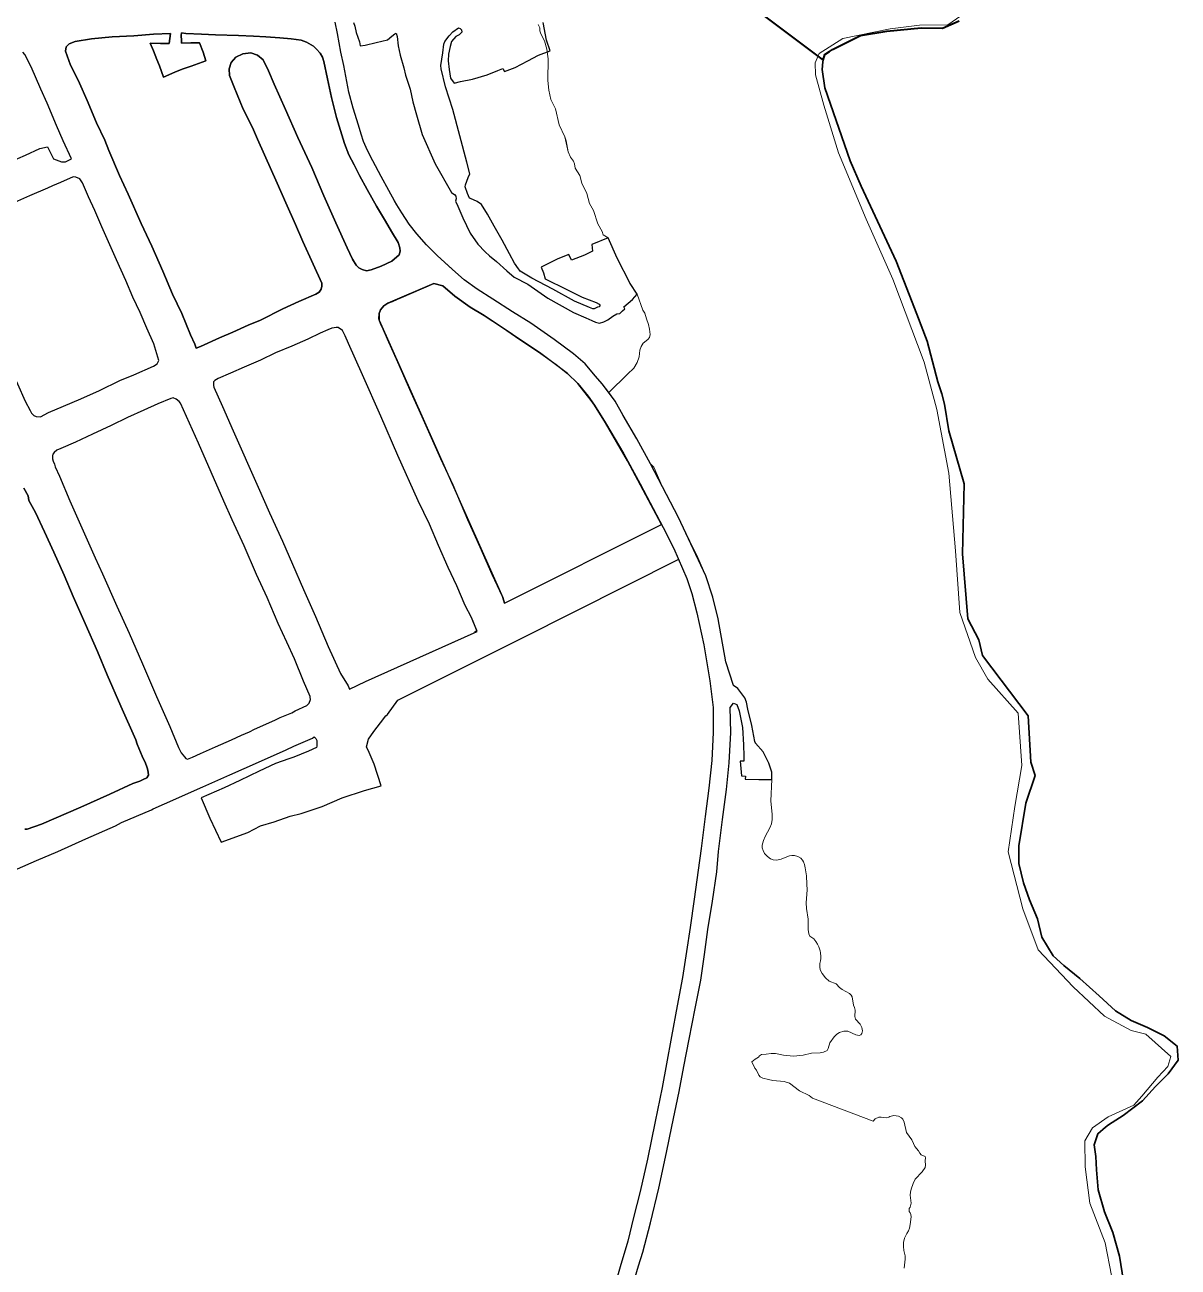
# Model space of a CAD drawing. Header units: inches. Extents: x 227962 to 457752, y 540021 to 3042353.
# Drawn here: x 228605.7 to 229020.9, y 542162.5 to 542609.9 of the extents above; entities that cross this region are included whole.
import ezdxf

# ---------------------------------------------------------------- set-up
doc = ezdxf.new("R2010")
doc.units = ezdxf.units.IN
doc.header["$MEASUREMENT"] = 0
for name, color, linetype, lineweight in [('Green zone', 84, 'Continuous', 25), ('LAP Boundary', 10, 'Continuous', 40), ('Precinct_Administrative', 150, 'Continuous', 9), ('Surveyed_Boundary', 212, 'Continuous', 35), ('Urban Core Precinct', 11, 'Continuous', 30), ('Z_ proposed road layer', 7, 'Continuous', 30)]:
    doc.layers.add(name, color=color, linetype=linetype, lineweight=lineweight)
doc.layers.add('Precinct_Environment Conservation', color=7, linetype='Continuous', lineweight=9, true_color=0x4abf36)

msp = doc.modelspace()

# ---------------------------------------------------------------- linework, layer by layer
at = {"layer": 'Green zone'}
msp.add_lwpolyline([(228605.67, 542320.2), (228606.48, 542320.26), (228611.74, 542322.02), (228625.82, 542328.18), (228636.31, 542332.84), (228644.51, 542336.61), (228647.04, 542337.55), (228648.3, 542338.11), (228649.55, 542338.68), (228650.21, 542339.6), (228650.14, 542340.7), (228649.88, 542341.93), (228649.57, 542342.65), (228649.17, 542343.98), (228647.87, 542346.45), (228646.08, 542350.85), (228645.62, 542352.34), (228640.24, 542364.47), (228635.3, 542375.74), (228631.8, 542384.2), (228627.45, 542394.23), (228623.13, 542404.01), (228619.88, 542411.73), (228616.08, 542419.96), (228612.78, 542427.24), (228609.55, 542434.31), (228607.09, 542438.6), (228606.89, 542440.22), (228605.34, 542443.06)], dxfattribs=at)
at = {"layer": 'LAP Boundary'}
msp.add_lwpolyline([(228853.69, 542626.78), (228893.08, 542597.14), (228893.65, 542599.14), (228895.38, 542600.26), (228896.47, 542601.01), (228906.46, 542606.09), (228916.05, 542607.56), (228928.39, 542608.84), (228936.01, 542608.67), (228942.07, 542611.3)], dxfattribs=at)
at = {"layer": 'Precinct_Administrative'}
msp.add_lwpolyline([(228717.41, 542610.86), (228718.19, 542606.78), (228719.43, 542600.07), (228720.54, 542595.27), (228722.33, 542585.66), (228723.93, 542579.81), (228725.77, 542573.71), (228726.75, 542570.45), (228727.66, 542567.92), (228729.03, 542564.57), (228730.96, 542560.85), (228733.92, 542555.2), (228736.72, 542550.21), (228738.8, 542546.51), (228739.63, 542545.06), (228741.38, 542542.13), (228744.05, 542538.14), (228746.79, 542534.6), (228750.26, 542530.67), (228754.08, 542526.82), (228760.7, 542520.85), (228763.87, 542518.01), (228768.47, 542514.68), (228774.16, 542511.02), (228781.3, 542506.54), (228787.84, 542502.44), (228796.21, 542496.54), (228803.25, 542491.41), (228807.36, 542487.8), (228811.18, 542483.39), (228813.57, 542480.59), (228815.89, 542477.48), (228822.59, 542484.07), (228824.96, 542486.27), (228826.15, 542488.22), (228826.83, 542490.34), (228827.08, 542492.71), (228827.51, 542493.98), (228828.27, 542495.25), (228829.96, 542496.51), (228830.56, 542497.28), (228830.79, 542498.32), (228830.56, 542500.24), (228830.23, 542501.92), (228829.54, 542504.05), (228828.83, 542505.98), (228828.19, 542507.1), (228826.15, 542512.83), (228823.58, 542516.77), (228818.94, 542525.8), (228815.74, 542533.19), (228813.9, 542534.2), (228813.48, 542535.4), (228811.95, 542538.18), (228810.43, 542543.01), (228808.99, 542545.55), (228807.98, 542549.11), (228806.2, 542552.83), (228805.44, 542555.63), (228803.83, 542558.25), (228803.58, 542559.86), (228803.17, 542560.81), (228802.15, 542562.21), (228801.34, 542564.14), (228800.12, 542569.57), (228798.09, 542573.89), (228796.7, 542579.61), (228795.05, 542583.04), (228794.29, 542586.34), (228793.96, 542589.81), (228794.11, 542597.69), (228793.66, 542601.07), (228792.77, 542604.12), (228791.44, 542606.6), (228791.12, 542607.68), (228791.12, 542607.68), (228791.12, 542608.82), (228790.49, 542609.97)], dxfattribs=at)
at = {"layer": 'Precinct_Environment Conservation'}
for points in [[(228996.88, 542159.43), (228994.6, 542171.29), (228989.06, 542185.57), (228987.39, 542198.55), (228987.26, 542207.96), (228990.05, 542212.63), (228995.67, 542216.64), (229004.93, 542220.76), (229007.81, 542224.07), (229013.54, 542230.85), (229017.13, 542234.73), (229018.19, 542238.31), (229009.25, 542246.32), (229003.94, 542247.73), (228994.41, 542252.91), (228983.12, 542263.4), (228970.48, 542276.7), (228964.93, 542291.53), (228959.63, 542312.07), (228962.09, 542328.35), (228964.55, 542343.11), (228963.33, 542362.03), (228952.36, 542374.19), (228947.88, 542382.05), (228942.26, 542398.2), (228940.73, 542420.49), (228938.34, 542448.38), (228933.99, 542471.37), (228929.45, 542488.36), (228918.21, 542518.34), (228908.5, 542539.88), (228898.6, 542563.79), (228893.27, 542580.89), (228890.32, 542591.87), (228890.25, 542596.17), (228891.58, 542599.5), (228900.2, 542605.01), (228917.23, 542608.47), (228927.78, 542609.81), (228938, 542609.83), (228942.61, 542613.06)], [(228790.49, 542609.97), (228791.12, 542608.82), (228791.12, 542607.68), (228791.44, 542606.6), (228792.77, 542604.12), (228793.66, 542601.07), (228794.11, 542597.69), (228793.96, 542589.81), (228794.29, 542586.34), (228795.05, 542583.04), (228796.7, 542579.61), (228798.09, 542573.89), (228800.12, 542569.57), (228800.57, 542568.06), (228801.34, 542564.14), (228802.15, 542562.21), (228803.17, 542560.81), (228803.58, 542559.86), (228803.83, 542558.25), (228805.44, 542555.63), (228806.2, 542552.83), (228807.98, 542549.11), (228808.99, 542545.55), (228810.43, 542543.01), (228811.95, 542538.18), (228813.48, 542535.4), (228813.9, 542534.2), (228815.74, 542533.19), (228818.94, 542525.8), (228823.58, 542516.77), (228826.15, 542512.83), (228828.19, 542507.1), (228828.83, 542505.98), (228829.54, 542504.05), (228830.23, 542501.92), (228830.56, 542500.24), (228830.79, 542498.32), (228830.56, 542497.28), (228829.96, 542496.51), (228828.27, 542495.25), (228827.51, 542493.98), (228827.08, 542492.71), (228826.83, 542490.34), (228826.15, 542488.22), (228824.96, 542486.27), (228822.59, 542484.07), (228815.89, 542477.48), (228818.21, 542474.36), (228821.1, 542469.21), (228826.06, 542460.74), (228830.93, 542451.79), (228832.09, 542450.62), (228835.15, 542443.7), (228841.03, 542432.44), (228846.47, 542420.98), (228847.56, 542418.88), (228850.88, 542411.44), (228853.38, 542403.74), (228855.24, 542395.94), (228858.05, 542380.53), (228860.84, 542371.9), (228862.35, 542370.85), (228864.88, 542367.48), (228865.54, 542365.93), (228865.96, 542363.45), (228867.35, 542357.6), (228868.43, 542351.77), (228868.73, 542351.13), (228871.45, 542348.11), (228873.56, 542344.02), (228874.62, 542340.77), (228874.64, 542338.07), (228874.29, 542330.46), (228874.78, 542325.44), (228874.72, 542323.65), (228874.46, 542322.08), (228873.94, 542320.7), (228872.18, 542317.61), (228871.57, 542316.15), (228871.15, 542314.46), (228871.15, 542313.44), (228871.49, 542312.51), (228871.99, 542311.5), (228873.01, 542310.39), (228874.13, 542309.55), (228875.13, 542309.12), (228876.25, 542309.08), (228878, 542309.46), (228880.06, 542310.29), (228881.01, 542310.6), (228881.86, 542310.73), (228882.75, 542310.73), (228883.94, 542310.36), (228885.03, 542309.71), (228885.62, 542309.08), (228885.99, 542308.41), (228886.33, 542307.5), (228886.55, 542306.33), (228887.04, 542303.45), (228887.18, 542300.36), (228887.3, 542298.34), (228886.99, 542293.68), (228887.05, 542291.6), (228887.69, 542287.79), (228887.68, 542284.11), (228887.93, 542282.53), (228888.32, 542281.69), (228889.71, 542280.68), (228890.42, 542279.72), (228891.05, 542278.74), (228891.46, 542277.78), (228892, 542276.36), (228892.12, 542275.62), (228892.14, 542275.48), (228892.23, 542274.54), (228892.23, 542273.65), (228892.11, 542272.75), (228891.93, 542271.81), (228891.88, 542270.67), (228892.04, 542269.59), (228892.66, 542268.22), (228893.94, 542266.63), (228895.21, 542265.46), (228897.75, 542264.51), (228898.91, 542263.24), (228899.86, 542262.52), (228902.58, 542260.99), (228903.19, 542260.45), (228903.57, 542259.85), (228903.99, 542256.88), (228904.41, 542255.93), (228904.57, 542254.98), (228904.48, 542252.72), (228904.73, 542251.8), (228906.42, 542250), (228907.05, 542248.84), (228907.27, 542247.57), (228907.05, 542246.62), (228906.63, 542246.09), (228906.01, 542245.91), (228904.83, 542246.09), (228901.97, 542247.47), (228900.53, 542247.41), (228899.01, 542246.94), (228897.99, 542246.33), (228897, 542245.46), (228895.52, 542243.24), (228894.91, 542241.16), (228894.46, 542240.49), (228893.19, 542239.85), (228892.01, 542239.61), (228888.85, 542239.54), (228885.88, 542238.8), (228882.43, 542238.51), (228878.79, 542238.8), (228875.93, 542239.44), (228874.36, 542239.45), (228872.55, 542239.23), (228870.85, 542239.02), (228870.11, 542238.59), (228869.8, 542238.06), (228868.63, 542237.43), (228867.45, 542236.43), (228868.52, 542234.15), (228869.05, 542233.44), (228869.9, 542231.58), (228870.43, 542230.97), (228871.39, 542230.51), (228873.39, 542230.02), (228874.95, 542229.73), (228879, 542229.37), (228881.01, 542228.74), (228884.61, 542225.99), (228888.1, 542224.3), (228889.3, 542223.36), (228911.06, 542215.09), (228911.82, 542215.83), (228913.1, 542216.45), (228913.9, 542216.53), (228915.91, 542216.23), (228916.74, 542216.45), (228917.08, 542216.7), (228918.5, 542217.12), (228920.21, 542216.87), (228921.31, 542216.27), (228921.75, 542215.72), (228922.24, 542214.66), (228923.09, 542211.02), (228925.01, 542208.29), (228925.12, 542208.14), (228926.13, 542205.94), (228927.4, 542204.42), (228927.82, 542203.49), (228928.33, 542202.98), (228929.77, 542202.3), (228929.9, 542201.83), (228929.85, 542200.77), (228929.91, 542199.25), (228929.77, 542198.4), (228928.75, 542196.8), (228926.21, 542194.17), (228925.44, 542192.65), (228924.77, 542190.53), (228924.51, 542189.43), (228924.45, 542188.34), (228924.71, 542185.49), (228924.34, 542184.1), (228924, 542183.59), (228924.09, 542182.57), (228924.43, 542182.07), (228924.67, 542181.41), (228924.74, 542180.62), (228924.34, 542177.83), (228924.17, 542176.56), (228923.8, 542175.56), (228923.24, 542174.62), (228923.23, 542174.61), (228922.32, 542172.9), (228922.01, 542171.39), (228921.94, 542169.9), (228922.08, 542168.42), (228922.59, 542166.56), (228922.63, 542165.32), (228922.21, 542162.16)]]:
    msp.add_lwpolyline(points, dxfattribs=at)
at = {"layer": 'Surveyed_Boundary'}
msp.add_lwpolyline([(229001.2, 542157.47), (228999.76, 542166.38), (228997.32, 542174.91), (228994.39, 542182.39), (228992.1, 542190.35), (228991.51, 542197.58), (228991.22, 542202.36), (228990.63, 542206.57), (228991.91, 542210.5), (228994.72, 542212.84), (228995.8, 542213.78), (229001.06, 542217.06), (229008, 542222.32), (229012.69, 542227.48), (229017.29, 542232.11), (229020.87, 542237.03), (229020.49, 542242.09), (229015.78, 542245.76), (229009.82, 542248.74), (229003.94, 542251.36), (228998.28, 542254.84), (228992.39, 542260.22), (228985.48, 542266.37), (228979.69, 542271.15), (228975.83, 542274.6), (228971.82, 542281.33), (228970.22, 542287.9), (228967.37, 542294.81), (228965.17, 542300.9), (228963.51, 542307.83), (228963.5, 542314.24), (228965.98, 542329.54), (228969.4, 542339.58), (228967.87, 542344.36), (228966.84, 542360.99), (228950.38, 542382.71), (228949.13, 542388.34), (228945.15, 542396.01), (228943.26, 542419.38), (228943.85, 542444.58), (228938.28, 542463.63), (228936.73, 542473.24), (228935.78, 542477), (228934.32, 542481.36), (228930.5, 542495.91), (228926.76, 542505.65), (228919.3, 542524.79), (228906.81, 542551.78), (228902.85, 542560.88), (228893.63, 542587.24), (228892.76, 542593.81), (228892.96, 542596.55), (228893.24, 542597.7), (228893.65, 542599.14), (228895.38, 542600.26), (228896.47, 542601.01), (228906.46, 542606.09), (228916.05, 542607.56), (228928.39, 542608.84), (228936.01, 542608.67), (228942.07, 542611.3)], dxfattribs=at)
at = {"layer": 'Urban Core Precinct'}
for points in [[(228705.78, 542531.87), (228703.14, 542538.01), (228699.65, 542545.83), (228696.57, 542552.91), (228691.98, 542563.01), (228689.45, 542568.72), (228687.6, 542572.88), (228684.31, 542579.52), (228681.07, 542587.37), (228679.4, 542591.66), (228679.22, 542594.01), (228679.99, 542596.28), (228681.69, 542598.28), (228684.11, 542599.47), (228687, 542599.74), (228689.47, 542598.96), (228691.47, 542597.25), (228693.36, 542593.32), (228695.47, 542588.49), (228699.5, 542579.4), (228704.02, 542569.29), (228709.02, 542558.5), (228713.36, 542548.32), (228717.67, 542538.61), (228721.71, 542529.56), (228723.68, 542525.54), (228724.97, 542523.3), (228725.94, 542522.37), (228727.08, 542521.8), (228728.67, 542521.3), (228730.31, 542521.66), (228733.96, 542522.99), (228737.86, 542524.76), (228740.42, 542527.06), (228740.8, 542528.35), (228740.71, 542529.56), (228740.11, 542531.54), (228737.71, 542535.45), (228735.48, 542539.14), (228732.23, 542544.6), (228728.88, 542550.56), (228726.22, 542555.56), (228724.24, 542559.41), (228722.37, 542563.08), (228720.8, 542567.12), (228717.86, 542576.51), (228716.04, 542583.73), (228714.59, 542590.41), (228713.29, 542596.7), (228712.8, 542598.26), (228712, 542599.68), (228710.71, 542601.11), (228709.55, 542602.23), (228707.13, 542603.62), (228705.19, 542604.39), (228701.55, 542604.89), (228697.45, 542605.18), (228692.43, 542605.54), (228687.97, 542605.75), (228682.56, 542606.06), (228674.37, 542606.28), (228669.25, 542606.47), (228663.65, 542606.7), (228662.04, 542607.03), (228661.96, 542606.07), (228662.09, 542604.27), (228662.13, 542603.27), (228665.42, 542603.38), (228668.54, 542603.39), (228669.89, 542600.03), (228670.87, 542596.97), (228665.6, 542595.03), (228662.29, 542593.87), (228659.66, 542592.82), (228655.6, 542591.02), (228654.15, 542595.14), (228653.23, 542597.34), (228651.95, 542600.55), (228650.82, 542603.22), (228654.58, 542603.14), (228657.66, 542603.16), (228658.15, 542606.76), (228651.99, 542606.51), (228644.98, 542605.9), (228637.09, 542605.51), (228629.63, 542604.88), (228623.75, 542603.86), (228621.59, 542603.08), (228620.61, 542601.9), (228620.37, 542600.43), (228622.18, 542595.4), (228624.21, 542591.34), (228625.34, 542588.86), (228628.13, 542582.59), (228631.45, 542574.64), (228634.43, 542568.39), (228635.96, 542564.58), (228639.73, 542555.62), (228642.94, 542548.92), (228647.56, 542538.28), (228651.38, 542530.21), (228655.31, 542521.17), (228658.82, 542512.86), (228662.18, 542505.93), (228665.28, 542498.29), (228666.86, 542494.87), (228667.34, 542493.38), (228668.96, 542494.04), (228675.82, 542497.2), (228680.56, 542499.22), (228686.08, 542501.67), (228690.58, 542503.48), (228698.52, 542507.54), (228704.35, 542510.29), (228710.41, 542512.89), (228711.59, 542513.61), (228712.34, 542514.65), (228712.59, 542515.73), (228712.59, 542516.8), (228709.48, 542523.67)], [(228778.32, 542401.59), (228834.91, 542429.96), (228822.61, 542452.88), (228814.68, 542466.6), (228810.76, 542472.95), (228809.59, 542474.53), (228804.71, 542480.68), (228801.09, 542484.28), (228791.43, 542491.56), (228771.02, 542505.22), (228766.01, 542508.21), (228760.44, 542512.21), (228756.19, 542515.88), (228752.9, 542516.73), (228736.4, 542509.63), (228734.92, 542508.65), (228733.69, 542507.22), (228733.25, 542505.9), (228733.24, 542503.5), (228777.71, 542403.6), (228777.72, 542403.63)], [(228747.27, 542438.51), (228739.95, 542454.8), (228733.88, 542468.95), (228727.2, 542483.86), (228722.17, 542495.08), (228720.96, 542497.91), (228720.01, 542499.82), (228718.53, 542500.83), (228717.8, 542500.87), (228716.99, 542500.8), (228716.18, 542500.6), (228714.78, 542499.98), (228712.01, 542498.78), (228707.61, 542496.7), (228701.77, 542494.19), (228695.87, 542491.74), (228690.54, 542489.13), (228684.66, 542486.56), (228679.76, 542484.4), (228675.31, 542482.5), (228674.05, 542481.8), (228673.65, 542481.31), (228673.6, 542479.93), (228673.73, 542479.35), (228676.9, 542472.42), (228680.65, 542463.61), (228689.7, 542443.41), (228693.74, 542434.19), (228698.44, 542423.88), (228702.06, 542415.6), (228705.98, 542406.51), (228710.37, 542396.77), (228714.94, 542385.97), (228719.29, 542376.27), (228722.11, 542371.87), (228722.52, 542370.65), (228728.3, 542373.42), (228767.47, 542390.88), (228767.55, 542391.16), (228768.39, 542391.72), (228766.46, 542396.39), (228764.19, 542400.77), (228761.17, 542407.82), (228758.06, 542414.44), (228754.57, 542422.37), (228751.36, 542430.02)], [(228684.67, 542422.28), (228680.34, 542431.63), (228677.33, 542438.34), (228668.16, 542459.23), (228661.72, 542473.67), (228661.21, 542474.2), (228660.18, 542475.02), (228659.08, 542475.53), (228658.24, 542475.36), (228653.62, 542473.35), (228648.53, 542471.11), (228642.67, 542468.42), (228636.71, 542465.58), (228630.06, 542462.46), (228623.95, 542459.64), (228618.7, 542457.31), (228617.18, 542456.7), (228616.29, 542455.91), (228615.77, 542455.25), (228615.6, 542454.65), (228615.63, 542453.59), (228615.87, 542452.78), (228616.32, 542451.71), (228616.64, 542450.68), (228618.19, 542447.3), (228621.84, 542438.49), (228625.75, 542429.84), (228630.96, 542417.88), (228633.59, 542412.17), (228638.84, 542400.5), (228643.24, 542390.78), (228647.99, 542379.72), (228653.06, 542367.98), (228657.89, 542357.18), (228661.02, 542349.62), (228662.02, 542347.71), (228663.15, 542346.2), (228663.68, 542345.71), (228664.22, 542345.39), (228666.06, 542346.19), (228668.94, 542347.44), (228674.31, 542349.84), (228680.03, 542352.41), (228683.68, 542354.04), (228686.53, 542355.29), (228688.33, 542356.28), (228695.65, 542359.48), (228697.55, 542360.37), (228701.82, 542362.09), (228703.03, 542362.83), (228707.25, 542364.73), (228708.03, 542365.58), (228708.54, 542366.95), (228708.45, 542367.77), (228708.43, 542367.95), (228706.01, 542373.48), (228702.74, 542381.52), (228700.03, 542387.59), (228696.91, 542394.31), (228692.87, 542403.62), (228689.14, 542411.87)]]:
    msp.add_lwpolyline(points, close=True, dxfattribs=at)
for points in [[(228600.44, 542560.5), (228605.88, 542562.96), (228611.08, 542565.31), (228613.81, 542565.97), (228615.99, 542561.59), (228618.86, 542560.48), (228620.35, 542560.48), (228622.43, 542561.58), (228619.49, 542568.15), (228617.14, 542573.58), (228613.68, 542581.69), (228611.46, 542586.73), (228607.93, 542594.75), (228605.72, 542599.16), (228604.92, 542600.06)], [(228600.25, 542486.79), (228605.78, 542474.32), (228607.63, 542471.02), (228608.03, 542469.98), (228608.88, 542469.22), (228609.8, 542468.87), (228611.33, 542468.76), (228614.19, 542470.26), (228619.63, 542472.49), (228625.84, 542475.23), (228632.59, 542478.18), (228639.92, 542481.75), (228644.89, 542483.82), (228651.97, 542486.93), (228653.35, 542487.77), (228653.98, 542488.95), (228652.14, 542494.95), (228649.61, 542500.64), (228647.16, 542506.28), (228644.56, 542511.81), (228641.99, 542517.86), (228638.67, 542525.29), (228636.3, 542530.68), (228633.35, 542537.12), (228630.83, 542542.96), (228628.58, 542547.88), (228626.41, 542552.97), (228625.54, 542554.38), (228624.01, 542555.04), (228623.06, 542555.09), (228618.5, 542553.08), (228615.59, 542551.94), (228613.85, 542551.11), (228607.42, 542548.31), (228602.02, 542545.88)]]:
    msp.add_lwpolyline(points, dxfattribs=at)
at = {"layer": 'Z_ proposed road layer'}
msp.add_lwpolyline([(228337.02, 542701.26, -0.000001), (228341.14, 542700.09)], format="xyb", dxfattribs=at)
for points in [[(228825.16, 542158), (228826.65, 542162.99), (228828.17, 542167.89), (228830.96, 542178.42), (228833.91, 542190.93), (228836.71, 542203.75), (228838.59, 542213.17), (228841.24, 542225.69), (228842.94, 542234.7), (228844.81, 542244.52), (228847.05, 542255.64), (228849, 542265.77), (228850.32, 542275.03), (228851.58, 542284.07), (228853.21, 542294.29), (228854.77, 542304.9), (228855.36, 542312.11), (228856.86, 542323.65), (228858.31, 542334.5), (228859.23, 542344.12), (228859.83, 542355.03), (228859.64, 542363.99), (228860.78, 542365.58), (228862.05, 542365.07), (228862.89, 542362.82), (228864, 542356.81), (228864.46, 542350.61), (228864.54, 542346.55), (228864.57, 542344.65), (228863.24, 542344.66), (228863.74, 542339.39), (228865.07, 542339.3), (228864.95, 542338.16), (228869.95, 542338.06), (228874.64, 542338.07), (228874.62, 542340.77), (228873.56, 542344.02), (228871.45, 542348.11), (228868.73, 542351.13), (228868.43, 542351.77), (228867.35, 542357.6), (228865.96, 542363.45), (228865.54, 542365.93), (228864.88, 542367.48), (228862.35, 542370.85), (228860.84, 542371.9), (228858.05, 542380.53), (228855.24, 542395.94), (228853.38, 542403.74), (228850.88, 542411.44), (228841.03, 542432.44), (228830.93, 542451.79), (228826.06, 542460.74), (228821.1, 542469.21), (228818.21, 542474.36), (228813.57, 542480.59), (228811.18, 542483.39), (228807.36, 542487.8), (228803.25, 542491.41), (228796.21, 542496.54), (228787.84, 542502.44), (228781.3, 542506.54), (228774.16, 542511.02), (228768.47, 542514.68), (228763.87, 542518.01), (228760.7, 542520.85), (228758.38, 542522.98), (228754.08, 542526.82), (228750.26, 542530.67), (228746.79, 542534.6), (228744.05, 542538.14), (228741.38, 542542.13), (228739.63, 542545.06), (228738.8, 542546.51), (228736.72, 542550.21), (228733.92, 542555.2), (228730.96, 542560.85), (228729.03, 542564.57), (228727.66, 542567.92), (228726.75, 542570.45), (228725.77, 542573.71), (228723.93, 542579.81), (228722.33, 542585.66), (228720.54, 542595.27), (228719.43, 542600.07), (228718.19, 542606.78), (228717.41, 542610.86)], [(228723.97, 542610.77), (228724.51, 542609.36), (228724.98, 542607.1), (228726.17, 542603.77), (228726.45, 542602.35), (228728.19, 542602.55), (228732.2, 542603.49), (228736.24, 542604.46), (228737.83, 542605.85), (228738.85, 542606.68), (228739.34, 542606.92), (228739.77, 542605.72), (228740.08, 542602.26), (228740.82, 542598.93), (228742.13, 542594.38), (228742.76, 542591.77), (228744.46, 542586.66), (228745.36, 542582.13), (228746.72, 542577.46), (228748.69, 542570.39), (228753.4, 542559.87), (228759.29, 542549.48), (228759.8, 542549.11), (228760.39, 542548.8), (228760.79, 542548.17), (228760.97, 542547.17), (228760.67, 542546.41), (228761.53, 542544.52), (228763.42, 542540.37), (228766.04, 542534.79), (228768.78, 542530.92), (228771.42, 542528.07), (228772.98, 542526.66), (228775.43, 542524.6), (228779.21, 542521.27), (228781.89, 542519.01), (228786.75, 542516.53), (228793.94, 542511.42), (228803.17, 542506.31), (228807.63, 542504.35), (228809.78, 542503.37), (228811.16, 542502.85), (228812.58, 542502.47), (228814.16, 542502.9), (228815.62, 542503.69), (228817.4, 542504.91), (228818.75, 542505.75), (228819.9, 542505.87), (228820.9, 542506.82), (228821.67, 542507.65), (228821.34, 542508.34), (228824.47, 542511), (228826.15, 542512.83), (228823.58, 542516.77), (228818.94, 542525.8), (228815.74, 542533.19), (228809.76, 542530.73), (228810.04, 542528.39), (228807.12, 542526.89), (228802.52, 542525.1), (228801.48, 542527.18), (228797.54, 542525.6), (228791.56, 542522.65), (228792.38, 542520.56), (228793.06, 542518.39), (228800.79, 542514.51), (228806.28, 542511.82), (228811.33, 542509.87), (228812.45, 542509.3), (228812.83, 542508.72), (228812.42, 542508.31), (228811.8, 542508.15), (228811.08, 542507.84), (228810.65, 542507.61), (228810.21, 542507.64), (228808.95, 542508.07), (228803.62, 542510.41), (228795.78, 542514.68), (228788.19, 542518.7), (228784.58, 542520.78), (228783.99, 542521.18), (228783.71, 542521.58), (228783.35, 542522.03), (228781.97, 542524.02), (228780.21, 542527.43), (228777.55, 542532.36), (228774.65, 542537.4), (228772.26, 542541.68), (228770.13, 542545.21), (228768.54, 542546.24), (228766.09, 542547.32), (228765.73, 542547.51), (228765.08, 542549.19), (228764.23, 542551.53), (228764.32, 542552.2), (228765.25, 542554.88), (228765.83, 542556.19), (228764.75, 542560.37), (228759.81, 542579.44), (228757.1, 542587.58), (228755.57, 542593.99), (228755.44, 542595.21), (228756.16, 542599.76), (228756.57, 542602.86), (228756.83, 542603.92), (228758.45, 542605.87), (228759.72, 542607.34), (228761.8, 542608.78), (228762.43, 542608.57), (228762.88, 542608.04), (228762.96, 542607.21), (228761.99, 542606.25), (228760.83, 542605.65), (228759.27, 542603.83), (228758.8, 542602.03), (228758.25, 542599.32), (228758.06, 542596.93), (228758.39, 542593.84), (228758.94, 542590.68), (228760.2, 542588.92), (228762.52, 542589.41), (228766.87, 542590.26), (228772.07, 542591.86), (228775.94, 542593.45), (228777.8, 542594.11), (228778.32, 542593.11), (228782.26, 542594.54), (228786.8, 542596.86), (228790.66, 542598.93), (228794.8, 542600.48), (228793.51, 542604.37), (228792.27, 542610.77)], [(228600.44, 542560.5), (228605.88, 542562.96), (228611.08, 542565.31), (228613.81, 542565.97), (228615.99, 542561.59), (228618.86, 542560.48), (228620.35, 542560.48), (228622.43, 542561.58), (228619.49, 542568.15), (228617.14, 542573.58), (228613.68, 542581.69), (228611.46, 542586.73), (228607.93, 542594.75), (228605.72, 542599.16), (228604.92, 542600.06)], [(228600.25, 542486.79), (228605.78, 542474.32), (228607.63, 542471.02), (228608.03, 542469.98), (228608.88, 542469.22), (228609.8, 542468.87), (228611.33, 542468.76), (228614.19, 542470.26), (228619.63, 542472.49), (228625.84, 542475.23), (228632.59, 542478.18), (228639.92, 542481.75), (228644.89, 542483.82), (228651.97, 542486.93), (228653.35, 542487.77), (228653.98, 542488.95), (228652.14, 542494.95), (228649.61, 542500.64), (228647.16, 542506.28), (228644.56, 542511.81), (228641.99, 542517.86), (228638.67, 542525.29), (228636.3, 542530.68), (228633.35, 542537.12), (228630.83, 542542.96), (228628.58, 542547.88), (228626.41, 542552.97), (228625.54, 542554.38), (228624.01, 542555.04), (228623.06, 542555.09), (228618.5, 542553.08), (228615.59, 542551.94), (228613.85, 542551.11), (228607.42, 542548.31), (228602.02, 542545.88)], [(228778.32, 542401.59), (228777.72, 542403.63), (228777.65, 542404.04), (228773.95, 542411.93), (228769.63, 542421.79), (228765.19, 542431.62), (228759.86, 542444.05), (228755.47, 542453.55), (228748.72, 542468.74), (228744.79, 542477.47), (228739.97, 542488.34), (228736.26, 542496.73), (228734.7, 542500.29), (228733.86, 542502), (228733.18, 542503.94), (228733.25, 542505.9), (228733.69, 542507.22), (228734.92, 542508.65), (228736.4, 542509.63), (228738.01, 542510.28), (228739.86, 542511.11), (228741.32, 542511.72), (228752.9, 542516.73), (228756.19, 542515.88), (228760.44, 542512.21), (228766.01, 542508.21), (228771.02, 542505.22), (228777.67, 542500.84), (228783.87, 542496.57), (228791.43, 542491.56), (228796.93, 542487.56), (228801.09, 542484.28), (228804.71, 542480.68), (228808.43, 542476.11), (228810.76, 542472.95), (228814.68, 542466.6), (228821.28, 542455.32), (228827.15, 542444.52), (228835.45, 542428.86), (228839.28, 542421.23), (228844, 542410.46), (228845.75, 542405.02), (228847.55, 542398.11), (228850.08, 542386.63), (228852.34, 542373.68), (228853.45, 542364.08), (228853.47, 542355.07), (228852.95, 542344.89), (228851.98, 542334.98), (228850.64, 542324.82), (228849.2, 542313.24), (228848.04, 542305.43), (228846.66, 542294.95), (228845.21, 542284.85), (228843.91, 542276.16), (228842.43, 542266.83), (228840.5, 542256.64), (228838.44, 542245.52), (228836.69, 542235.66), (228835.07, 542227.19), (228832.61, 542214.94), (228829.8, 542201.4), (228827.19, 542189.72), (228824.86, 542180.32), (228822.74, 542171.78), (228820.04, 542162.57), (228818.22, 542156.4)], [(228756.19, 542515.88), (228760.44, 542512.21), (228766.01, 542508.21), (228771.02, 542505.22), (228777.67, 542500.84), (228783.87, 542496.57), (228791.43, 542491.56), (228796.93, 542487.56), (228801.09, 542484.28), (228804.71, 542480.68), (228808.43, 542476.11), (228810.76, 542472.95), (228814.68, 542466.6), (228821.28, 542455.32), (228827.15, 542444.52), (228835.45, 542428.86), (228839.28, 542421.23), (228844, 542410.46), (228845.75, 542405.02), (228847.55, 542398.11), (228850.08, 542386.63), (228852.34, 542373.68), (228853.45, 542364.08), (228853.47, 542355.07), (228852.95, 542344.89), (228851.98, 542334.98), (228850.64, 542324.82), (228849.2, 542313.24), (228848.04, 542305.43), (228846.66, 542294.95), (228845.21, 542284.85), (228843.91, 542276.16), (228842.43, 542266.83), (228840.5, 542256.64), (228838.44, 542245.52), (228836.69, 542235.66), (228835.07, 542227.19), (228832.61, 542214.94), (228829.8, 542201.4), (228827.19, 542189.72), (228824.86, 542180.32), (228822.74, 542171.78), (228820.04, 542162.57), (228818.22, 542156.4)], [(228768.54, 542391.36), (228766.46, 542396.39), (228764.19, 542400.77), (228761.17, 542407.82), (228758.06, 542414.44), (228754.57, 542422.37), (228751.36, 542430.02), (228747.27, 542438.51), (228739.95, 542454.8), (228733.88, 542468.95), (228727.2, 542483.86), (228722.17, 542495.08), (228720.96, 542497.91), (228720.01, 542499.82), (228718.53, 542500.83), (228717.8, 542500.87), (228716.99, 542500.8), (228716.18, 542500.6), (228714.78, 542499.98), (228712.01, 542498.78), (228707.61, 542496.7), (228701.77, 542494.19), (228695.87, 542491.74), (228690.54, 542489.13), (228684.66, 542486.56), (228679.76, 542484.4), (228675.31, 542482.5), (228674.05, 542481.8), (228673.65, 542481.31), (228673.6, 542479.93), (228673.73, 542479.35), (228676.9, 542472.42), (228680.65, 542463.61), (228689.7, 542443.41), (228693.74, 542434.19), (228698.44, 542423.88), (228702.06, 542415.6), (228705.98, 542406.51), (228710.37, 542396.77), (228714.94, 542385.97), (228719.29, 542376.27), (228722.11, 542371.87), (228722.52, 542370.65), (228728.3, 542373.42), (228768.54, 542391.36)], [(228605.34, 542443.06), (228606.89, 542440.22), (228607.09, 542438.6), (228609.55, 542434.31), (228612.78, 542427.24), (228616.08, 542419.96), (228619.88, 542411.73), (228623.13, 542404.01), (228627.45, 542394.23), (228631.8, 542384.2), (228635.3, 542375.74), (228640.24, 542364.47), (228645.62, 542352.34), (228646.08, 542350.85), (228647.87, 542346.45), (228649.17, 542343.98), (228649.57, 542342.65), (228649.88, 542341.93), (228650.14, 542340.7), (228650.21, 542339.6), (228649.55, 542338.68), (228648.3, 542338.11), (228647.04, 542337.55), (228644.51, 542336.61), (228636.31, 542332.84), (228625.82, 542328.18), (228611.74, 542322.02), (228606.48, 542320.26), (228605.67, 542320.2)], [(228778.32, 542401.59), (228834.88, 542429.94)], [(228598.96, 542304.09), (228608.02, 542308.12), (228609.83, 542308.91), (228617.53, 542312.2), (228627.6, 542316.75), (228638.29, 542321.41), (228640.44, 542322.57), (228651.25, 542327.18), (228651.87, 542327.51), (228660.07, 542331.12), (228661.4, 542331.74), (228669.82, 542335.47), (228679.53, 542339.83), (228689.84, 542344.36), (228699.81, 542348.8), (228702.49, 542350.04), (228709.29, 542353.03), (228709.8, 542353.42), (228710.41, 542352.86), (228710.82, 542352.15), (228710.84, 542351.29), (228710.81, 542350.12), (228710.65, 542349.6), (228707.8, 542348.33), (228702.47, 542346.1), (228700.7, 542345.54), (228695.96, 542343.81), (228690.01, 542341.15), (228683.11, 542337.77), (228677.43, 542335.09), (228669.19, 542331.52), (228672.26, 542324.18), (228676.42, 542315.54), (228685.99, 542319), (228690.47, 542321.45), (228695.47, 542322.82), (228701.21, 542324.85), (228705.14, 542325.79), (228712.68, 542328.4), (228719.9, 542331.52), (228728, 542334.09), (228733.91, 542335.81), (228731.42, 542343.61), (228729.63, 542347.86), (228728.69, 542349.86), (228729.45, 542352.56), (228731.27, 542355.37), (228733.67, 542358.53), (228735.65, 542361.06), (228736.28, 542361.52), (228739.91, 542366.69), (228784.62, 542389.03), (228841.16, 542417.43)], [(228598.96, 542304.09), (228608.02, 542308.12), (228609.83, 542308.91), (228617.53, 542312.2), (228627.6, 542316.75), (228638.29, 542321.41), (228640.44, 542322.57), (228651.25, 542327.18), (228651.87, 542327.51), (228660.07, 542331.12), (228661.4, 542331.74), (228669.82, 542335.47), (228679.53, 542339.83), (228689.84, 542344.36), (228699.81, 542348.8), (228702.49, 542350.04), (228709.29, 542353.03), (228709.8, 542353.42)]]:
    msp.add_lwpolyline(points, dxfattribs=at)
for points in [[(228634.43, 542568.39), (228631.45, 542574.64), (228628.13, 542582.59), (228625.34, 542588.86), (228624.21, 542591.34), (228622.18, 542595.4), (228620.37, 542600.43), (228620.61, 542601.9), (228621.59, 542603.08), (228623.75, 542603.86), (228629.63, 542604.88), (228637.09, 542605.51), (228644.98, 542605.9), (228651.99, 542606.51), (228658.15, 542606.76), (228657.66, 542603.16), (228654.58, 542603.14), (228650.82, 542603.22), (228651.95, 542600.55), (228653.23, 542597.34), (228654.15, 542595.14), (228655.6, 542591.02), (228659.66, 542592.82), (228662.29, 542593.87), (228665.6, 542595.03), (228670.87, 542596.97), (228669.89, 542600.03), (228668.54, 542603.39), (228665.42, 542603.38), (228662.13, 542603.27), (228662.09, 542604.27), (228661.96, 542606.07), (228662.04, 542607.03), (228663.65, 542606.7), (228669.25, 542606.47), (228674.37, 542606.28), (228682.56, 542606.06), (228687.97, 542605.75), (228692.43, 542605.54), (228697.45, 542605.18), (228701.55, 542604.89), (228705.19, 542604.39), (228707.13, 542603.62), (228709.55, 542602.23), (228710.71, 542601.11), (228712, 542599.68), (228712.8, 542598.26), (228713.29, 542596.7), (228714.59, 542590.41), (228716.04, 542583.73), (228717.86, 542576.51), (228720.8, 542567.12), (228722.37, 542563.08), (228724.24, 542559.41), (228726.22, 542555.56), (228728.88, 542550.56), (228732.23, 542544.6), (228735.48, 542539.14), (228737.71, 542535.45), (228740.11, 542531.54), (228740.71, 542529.56), (228740.8, 542528.35), (228740.42, 542527.06), (228737.86, 542524.76), (228733.96, 542522.99), (228730.31, 542521.66), (228728.67, 542521.3), (228727.08, 542521.8), (228725.94, 542522.37), (228724.97, 542523.3), (228723.68, 542525.54), (228721.71, 542529.56), (228717.67, 542538.61), (228713.36, 542548.32), (228709.02, 542558.5), (228704.02, 542569.29), (228699.5, 542579.4), (228695.47, 542588.49), (228693.36, 542593.32), (228691.47, 542597.25), (228689.47, 542598.96), (228687, 542599.74), (228684.11, 542599.47), (228681.69, 542598.28), (228679.99, 542596.28), (228679.22, 542594.01), (228679.4, 542591.66), (228681.07, 542587.37), (228684.31, 542579.52), (228687.6, 542572.88), (228689.45, 542568.72), (228691.98, 542563.01), (228696.57, 542552.91), (228699.65, 542545.83), (228703.14, 542538.01), (228705.78, 542531.87), (228709.48, 542523.67), (228712.59, 542516.8), (228712.59, 542515.73), (228712.34, 542514.65), (228711.59, 542513.61), (228710.41, 542512.89), (228704.35, 542510.29), (228698.52, 542507.54), (228690.58, 542503.48), (228686.08, 542501.67), (228680.56, 542499.22), (228675.82, 542497.2), (228668.96, 542494.04), (228667.34, 542493.38), (228666.86, 542494.87), (228665.28, 542498.29), (228662.18, 542505.93), (228658.82, 542512.86), (228655.31, 542521.17), (228651.38, 542530.21), (228647.56, 542538.28), (228642.94, 542548.92), (228639.73, 542555.62), (228635.96, 542564.58)], [(228621.84, 542438.49), (228625.75, 542429.84), (228630.96, 542417.88), (228633.59, 542412.17), (228638.84, 542400.5), (228643.24, 542390.78), (228647.99, 542379.72), (228653.06, 542367.98), (228657.89, 542357.18), (228661.02, 542349.62), (228662.02, 542347.71), (228663.15, 542346.2), (228663.68, 542345.71), (228664.22, 542345.39), (228666.06, 542346.19), (228668.94, 542347.44), (228674.31, 542349.84), (228680.03, 542352.41), (228683.68, 542354.04), (228686.53, 542355.29), (228688.33, 542356.28), (228695.65, 542359.48), (228697.55, 542360.37), (228701.82, 542362.09), (228703.03, 542362.83), (228707.25, 542364.73), (228708.03, 542365.58), (228708.54, 542366.95), (228708.45, 542367.77), (228708.43, 542367.95), (228706.01, 542373.48), (228702.74, 542381.52), (228700.03, 542387.59), (228696.91, 542394.31), (228692.87, 542403.62), (228689.14, 542411.87), (228684.67, 542422.28), (228680.34, 542431.63), (228677.33, 542438.34), (228668.16, 542459.23), (228661.72, 542473.67), (228661.21, 542474.2), (228660.18, 542475.02), (228659.08, 542475.53), (228658.24, 542475.36), (228653.62, 542473.35), (228648.53, 542471.11), (228642.67, 542468.42), (228636.71, 542465.58), (228630.06, 542462.46), (228623.95, 542459.64), (228618.7, 542457.31), (228617.18, 542456.7), (228616.29, 542455.91), (228615.77, 542455.25), (228615.6, 542454.65), (228615.63, 542453.59), (228615.87, 542452.78), (228616.14, 542452.14), (228616.33, 542451.64), (228616.64, 542450.68), (228618.19, 542447.3)]]:
    msp.add_lwpolyline(points, close=True, dxfattribs=at)

doc.saveas('drawing.dxf')
